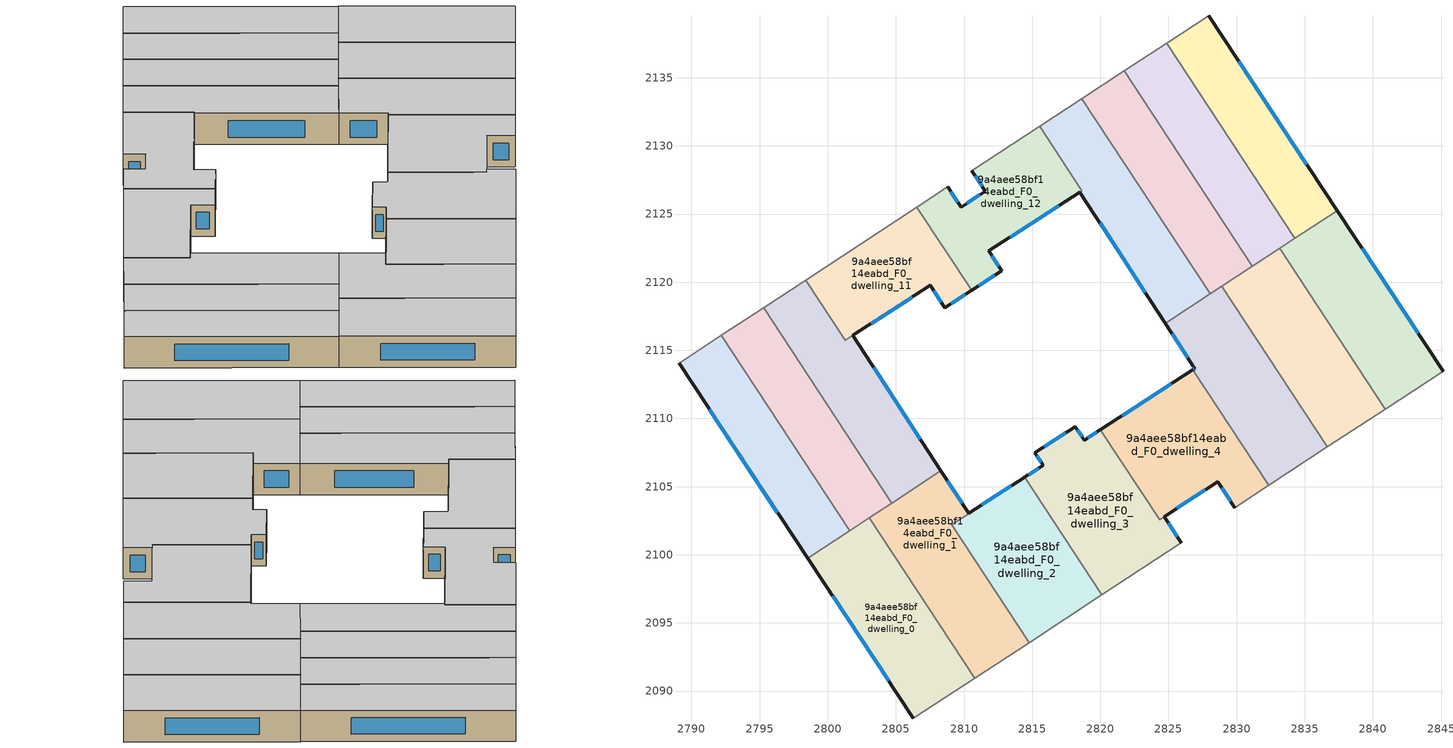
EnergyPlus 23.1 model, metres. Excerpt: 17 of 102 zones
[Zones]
9a4aee58bf14eabd_F0_dwelling_0
 floor ground (EU_floor_Construction): 2803.04,2102.7 2810.77,2090.94 2806.28,2088 2798.53,2099.74 z0
 wall outside (EU_wall_Construction): 2798.53,2099.74 2806.28,2088 z0:3
 wall to 9a4aee58bf14eabd_F0_dwelling_1 (EU_wall_Construction): 2810.77,2090.94 2803.04,2102.7 z0:3
 wall adiabatic (EU_wall_Construction): 2806.28,2088 2810.77,2090.94 z0:3
 wall to 9a4aee58bf14eabd_F0_dwelling_8 (EU_wall_Construction): 2801.61,2101.76 2798.53,2099.74 z0:3
 wall to 9a4aee58bf14eabd_F0_dwelling_9 (EU_wall_Construction): 2803.04,2102.7 2801.61,2101.76 z0:3
 window (EU_Window_Construction): 2800.35,2096.98 2804.46,2090.75 z0.7:2.3
 ceiling to 9a4aee58bf14eabd_F1_dwelling_0 (EU_floor_Construction): 2810.77,2090.94 2803.04,2102.7 2798.53,2099.74 2806.28,2088 z3
9a4aee58bf14eabd_F0_dwelling_1
 floor ground (EU_floor_Construction): 2814.44,2105.68 2809.09,2102.21 2814.77,2093.56 2810.77,2090.94 2803.04,2102.7 2808.3,2106.16 2810.34,2103.03 z0
 wall outside (EU_wall_Construction): 2814.44,2105.68 2810.34,2103.03 2808.3,2106.16 z0:3
 wall to 9a4aee58bf14eabd_F0_dwelling_2 (EU_wall_Construction): 2814.77,2093.56 2809.09,2102.21 2814.44,2105.68 z0:3
 wall adiabatic (EU_wall_Construction): 2810.77,2090.94 2814.77,2093.56 z0:3
 wall to 9a4aee58bf14eabd_F0_dwelling_10 (EU_wall_Construction): 2808.3,2106.16 2804.71,2103.8 z0:3
 wall to 9a4aee58bf14eabd_F0_dwelling_9 (EU_wall_Construction): 2804.71,2103.8 2803.04,2102.7 z0:3
 window (EU_Window_Construction): 2809.86,2103.76 2808.78,2105.42 / 2813.48,2105.06 2811.3,2103.65 z0.7:2.3
 ceiling to 9a4aee58bf14eabd_F1_dwelling_1 (EU_floor_Construction): 2814.77,2093.56 2809.09,2102.21 2814.44,2105.68 2810.34,2103.03 2808.3,2106.16 2803.04,2102.7 2810.77,2090.94 z3
9a4aee58bf14eabd_F0_dwelling_10
 floor ground (EU_floor_Construction): 2801.84,2116.09 2808.3,2106.16 2804.71,2103.8 2795.3,2118.13 2798.4,2120.16 2801.3,2115.75 z0
 wall outside (EU_wall_Construction): 2808.3,2106.16 2801.84,2116.09 z0:3
 wall to 9a4aee58bf14eabd_F0_dwelling_9 (EU_wall_Construction): 2795.3,2118.13 2804.71,2103.8 z0:3
 wall adiabatic (EU_wall_Construction): 2798.4,2120.16 2795.3,2118.13 z0:3
 wall to 9a4aee58bf14eabd_F0_dwelling_11 (EU_wall_Construction): 2801.84,2116.09 2801.3,2115.75 2798.4,2120.16 z0:3
 window (EU_Window_Construction): 2806.79,2108.49 2803.36,2113.76 z0.7:2.3
 ceiling to 9a4aee58bf14eabd_F1_dwelling_10 (EU_floor_Construction): 2808.3,2106.16 2801.84,2116.09 2801.3,2115.75 2798.4,2120.16 2795.3,2118.13 2804.71,2103.8 z3
9a4aee58bf14eabd_F0_dwelling_11
 floor ground (EU_floor_Construction): 2806.55,2125.5 2810.55,2119.4 2808.59,2118.13 2807.52,2119.77 2801.3,2115.75 2798.4,2120.16 z0
 wall outside (EU_wall_Construction): 2801.84,2116.1 2807.52,2119.77 2808.59,2118.13 2810.55,2119.4 z0:3
 wall adiabatic (EU_wall_Construction): 2806.55,2125.5 2798.4,2120.16 z0:3
 wall to 9a4aee58bf14eabd_F0_dwelling_12 (EU_wall_Construction): 2810.55,2119.4 2806.55,2125.5 z0:3
 window (EU_Window_Construction): 2809.05,2118.43 2810.09,2119.1 / 2807.77,2119.38 2808.34,2118.51 / 2803.18,2116.96 2806.19,2118.91 z0.7:2.3
 ceiling to 9a4aee58bf14eabd_F1_dwelling_11 (EU_floor_Construction): 2808.59,2118.13 2810.55,2119.4 2806.55,2125.5 2798.4,2120.16 2801.3,2115.75 2807.52,2119.77 z3
9a4aee58bf14eabd_F0_dwelling_12
 floor ground (EU_floor_Construction): 2815.55,2131.43 2818.65,2126.71 2818.51,2126.61 2811.83,2122.3 2812.78,2120.84 2810.55,2119.4 2806.55,2125.5 2808.81,2126.99 2809.78,2125.52 2811.56,2126.69 2810.58,2128.17 z0
 wall outside (EU_wall_Construction): 2810.55,2119.4 2812.78,2120.84 2811.83,2122.3 2818.51,2126.61 / 2810.58,2128.17 2811.56,2126.69 2809.78,2125.52 2808.81,2126.99 z0:3
 wall adiabatic (EU_wall_Construction): 2808.81,2126.99 2806.55,2125.5 / 2815.55,2131.43 2810.58,2128.17 z0:3
 wall to 9a4aee58bf14eabd_F0_dwelling_13 (EU_wall_Construction): 2818.65,2126.71 2815.55,2131.43 / 2818.51,2126.61 2818.66,2126.71 z0:3
 window (EU_Window_Construction): 2811.08,2119.74 2812.25,2120.5 / 2809.55,2125.86 2809.04,2126.64 / 2811.14,2126.41 2810.2,2125.79 / 2810.81,2127.82 2811.33,2127.03 / 2813.39,2123.31 2816.94,2125.6 / 2812.55,2121.18 2812.05,2121.96 z0.7:2.3
 ceiling to 9a4aee58bf14eabd_F1_dwelling_12 (EU_floor_Construction): 2812.78,2120.84 2811.83,2122.3 2818.51,2126.61 2818.66,2126.71 2815.55,2131.43 2810.58,2128.17 2811.56,2126.69 2809.78,2125.52 2808.81,2126.99 2806.55,2125.5 2810.55,2119.4 z3
9a4aee58bf14eabd_F0_dwelling_13
 floor ground (EU_floor_Construction): 2818.65,2133.46 2828.07,2119.14 2824.97,2117.1 2824.78,2116.98 2818.51,2126.61 2818.66,2126.71 2815.55,2131.43 z0
 wall outside (EU_wall_Construction): 2818.51,2126.61 2824.78,2116.98 z0:3
 wall adiabatic (EU_wall_Construction): 2818.65,2133.46 2815.55,2131.43 z0:3
 wall to 9a4aee58bf14eabd_F0_dwelling_14 (EU_wall_Construction): 2828.07,2119.14 2818.65,2133.46 z0:3
 wall to 9a4aee58bf14eabd_F0_dwelling_5 (EU_wall_Construction): 2824.97,2117.1 2828.07,2119.14 / 2824.78,2116.98 2824.96,2117.1 z0:3
 window (EU_Window_Construction): 2819.98,2124.35 2823.31,2119.24 z0.7:2.3
 ceiling to 9a4aee58bf14eabd_F1_dwelling_13 (EU_floor_Construction): 2828.07,2119.14 2818.65,2133.46 2815.55,2131.43 2818.66,2126.71 2818.51,2126.61 2824.78,2116.98 2824.97,2117.1 z3
9a4aee58bf14eabd_F0_dwelling_14
 floor ground (EU_floor_Construction): 2821.76,2135.5 2831.16,2121.17 2828.07,2119.14 2818.65,2133.46 z0
 wall adiabatic (EU_wall_Construction): 2821.76,2135.5 2818.65,2133.46 z0:3
 wall to 9a4aee58bf14eabd_F0_dwelling_15 (EU_wall_Construction): 2831.16,2121.17 2821.76,2135.5 z0:3
 wall to 9a4aee58bf14eabd_F0_dwelling_6 (EU_wall_Construction): 2828.91,2119.69 2831.16,2121.17 z0:3
 wall to 9a4aee58bf14eabd_F0_dwelling_5 (EU_wall_Construction): 2828.07,2119.14 2828.91,2119.69 z0:3
 ceiling to 9a4aee58bf14eabd_F1_dwelling_14 (EU_floor_Construction): 2831.16,2121.17 2821.76,2135.5 2818.65,2133.46 2828.07,2119.14 z3
9a4aee58bf14eabd_F0_dwelling_15
 floor ground (EU_floor_Construction): 2824.86,2137.53 2834.27,2123.21 2831.16,2121.17 2821.76,2135.5 z0
 wall adiabatic (EU_wall_Construction): 2824.86,2137.53 2821.76,2135.5 z0:3
 wall to 9a4aee58bf14eabd_F0_dwelling_16 (EU_wall_Construction): 2834.27,2123.21 2824.86,2137.53 z0:3
 wall to 9a4aee58bf14eabd_F0_dwelling_7 (EU_wall_Construction): 2833.15,2122.48 2834.27,2123.21 z0:3
 wall to 9a4aee58bf14eabd_F0_dwelling_6 (EU_wall_Construction): 2831.17,2121.17 2833.15,2122.48 z0:3
 ceiling to 9a4aee58bf14eabd_F1_dwelling_15 (EU_floor_Construction): 2834.27,2123.21 2824.86,2137.53 2821.76,2135.5 2831.16,2121.17 z3
9a4aee58bf14eabd_F0_dwelling_16
 floor ground (EU_floor_Construction): 2827.95,2139.56 2837.38,2125.25 2834.27,2123.21 2824.86,2137.53 z0
 wall outside (EU_wall_Construction): 2837.38,2125.25 2827.95,2139.56 z0:3
 wall adiabatic (EU_wall_Construction): 2827.95,2139.56 2824.86,2137.53 z0:3
 wall to 9a4aee58bf14eabd_F0_dwelling_7 (EU_wall_Construction): 2834.27,2123.21 2837.38,2125.25 z0:3
 window (EU_Window_Construction): 2835.16,2128.61 2830.16,2136.2 z0.7:2.3
 ceiling to 9a4aee58bf14eabd_F1_dwelling_16 (EU_floor_Construction): 2837.38,2125.25 2827.95,2139.56 2824.86,2137.53 2834.27,2123.21 z3
9a4aee58bf14eabd_F0_dwelling_2
 floor ground (EU_floor_Construction): 2814.44,2105.68 2820.1,2097.06 2814.77,2093.56 2809.09,2102.21 z0
 wall adiabatic (EU_wall_Construction): 2814.77,2093.56 2820.1,2097.06 z0:3
 wall to 9a4aee58bf14eabd_F0_dwelling_3 (EU_wall_Construction): 2820.1,2097.06 2814.44,2105.68 z0:3
 ceiling to 9a4aee58bf14eabd_F1_dwelling_2 (EU_floor_Construction): 2820.1,2097.06 2814.44,2105.68 2809.09,2102.21 2814.77,2093.56 z3
9a4aee58bf14eabd_F0_dwelling_3
 floor ground (EU_floor_Construction): 2820,2109.18 2824.34,2102.57 2824.69,2102.8 2825.95,2100.89 2820.1,2097.06 2814.43,2105.68 2815.8,2106.57 2815.2,2107.49 2818.16,2109.41 2818.81,2108.42 z0
 wall outside (EU_wall_Construction): 2820,2109.18 2818.81,2108.42 2818.16,2109.41 2815.2,2107.49 2815.8,2106.57 2814.44,2105.68 / 2825.95,2100.89 2824.69,2102.8 z0:3
 wall adiabatic (EU_wall_Construction): 2820.1,2097.06 2825.95,2100.89 z0:3
 wall to 9a4aee58bf14eabd_F0_dwelling_4 (EU_wall_Construction): 2824.69,2102.8 2824.34,2102.57 2820,2109.18 z0:3
 window (EU_Window_Construction): 2815.34,2107.27 2815.66,2106.78 / 2817.46,2108.96 2815.89,2107.94 / 2818.66,2108.65 2818.31,2109.18 / 2819.72,2109 2819.09,2108.6 / 2825.65,2101.34 2824.98,2102.35 / 2815.48,2106.36 2814.76,2105.89 z0.7:2.3
 ceiling to 9a4aee58bf14eabd_F1_dwelling_3 (EU_floor_Construction): 2825.95,2100.89 2824.69,2102.8 2824.34,2102.57 2820,2109.18 2818.81,2108.42 2818.16,2109.41 2815.2,2107.49 2815.8,2106.57 2814.43,2105.68 2820.1,2097.06 z3
9a4aee58bf14eabd_F0_dwelling_4
 floor ground (EU_floor_Construction): 2826.8,2113.57 2832.36,2105.1 2829.86,2103.46 2828.6,2105.37 2824.69,2102.8 2824.34,2102.57 2820,2109.18 z0
 wall outside (EU_wall_Construction): 2826.8,2113.57 2820,2109.18 / 2824.69,2102.8 2828.6,2105.37 2829.86,2103.46 z0:3
 wall to 9a4aee58bf14eabd_F0_dwelling_5 (EU_wall_Construction): 2832.36,2105.1 2826.8,2113.57 z0:3
 wall adiabatic (EU_wall_Construction): 2829.86,2103.46 2832.36,2105.1 z0:3
 window (EU_Window_Construction): 2825.2,2112.54 2821.6,2110.21 / 2828.9,2104.92 2829.56,2103.91 / 2825.61,2103.41 2827.68,2104.77 z0.7:2.3
 ceiling to 9a4aee58bf14eabd_F1_dwelling_4 (EU_floor_Construction): 2832.36,2105.1 2826.8,2113.57 2820,2109.18 2824.34,2102.57 2828.6,2105.37 2829.86,2103.46 z3
9a4aee58bf14eabd_F0_dwelling_5
 floor ground (EU_floor_Construction): 2828.91,2119.69 2836.65,2107.91 2832.36,2105.1 2826.8,2113.57 2826.94,2113.66 2824.78,2116.98 z0
 wall outside (EU_wall_Construction): 2824.78,2116.98 2826.94,2113.66 2826.8,2113.57 z0:3
 wall to 9a4aee58bf14eabd_F0_dwelling_6 (EU_wall_Construction): 2836.65,2107.91 2828.91,2119.69 z0:3
 wall adiabatic (EU_wall_Construction): 2832.36,2105.1 2836.65,2107.91 z0:3
 window (EU_Window_Construction): 2825.29,2116.2 2826.43,2114.44 / 2826.91,2113.64 2826.83,2113.59 z0.7:2.3
 ceiling to 9a4aee58bf14eabd_F1_dwelling_5 (EU_floor_Construction): 2836.65,2107.91 2828.91,2119.69 2824.78,2116.98 2826.94,2113.66 2826.8,2113.57 2832.36,2105.1 z3
9a4aee58bf14eabd_F0_dwelling_6
 floor ground (EU_floor_Construction): 2833.15,2122.48 2840.89,2110.69 2836.65,2107.91 2828.91,2119.69 z0
 wall to 9a4aee58bf14eabd_F0_dwelling_7 (EU_wall_Construction): 2840.89,2110.69 2833.15,2122.48 z0:3
 wall adiabatic (EU_wall_Construction): 2836.65,2107.91 2840.89,2110.69 z0:3
 ceiling to 9a4aee58bf14eabd_F1_dwelling_6 (EU_floor_Construction): 2840.89,2110.69 2833.15,2122.48 2828.91,2119.69 2836.65,2107.91 z3
9a4aee58bf14eabd_F0_dwelling_7
 floor ground (EU_floor_Construction): 2837.38,2125.25 2845.15,2113.48 2840.89,2110.69 2833.15,2122.48 z0
 wall outside (EU_wall_Construction): 2845.15,2113.48 2837.38,2125.25 z0:3
 wall adiabatic (EU_wall_Construction): 2840.89,2110.69 2845.15,2113.48 z0:3
 window (EU_Window_Construction): 2843.32,2116.25 2839.2,2122.49 z0.7:2.3
 ceiling to 9a4aee58bf14eabd_F1_dwelling_7 (EU_floor_Construction): 2845.15,2113.48 2837.38,2125.25 2833.15,2122.48 2840.89,2110.69 z3
9a4aee58bf14eabd_F0_dwelling_8
 floor ground (EU_floor_Construction): 2792.2,2116.09 2801.61,2101.76 2798.53,2099.74 2789.09,2114.05 z0
 wall outside (EU_wall_Construction): 2789.09,2114.05 2798.53,2099.74 z0:3
 wall to 9a4aee58bf14eabd_F0_dwelling_9 (EU_wall_Construction): 2801.61,2101.76 2792.2,2116.09 z0:3
 wall adiabatic (EU_wall_Construction): 2792.2,2116.09 2789.09,2114.05 z0:3
 window (EU_Window_Construction): 2791.3,2110.69 2796.31,2103.1 z0.7:2.3
 ceiling to 9a4aee58bf14eabd_F1_dwelling_8 (EU_floor_Construction): 2801.61,2101.76 2792.2,2116.09 2789.09,2114.05 2798.53,2099.74 z3
9a4aee58bf14eabd_F0_dwelling_9
 floor ground (EU_floor_Construction): 2795.3,2118.13 2804.71,2103.8 2801.61,2101.76 2792.2,2116.09 z0
 wall adiabatic (EU_wall_Construction): 2795.3,2118.13 2792.2,2116.09 z0:3
 ceiling to 9a4aee58bf14eabd_F1_dwelling_9 (EU_floor_Construction): 2804.71,2103.8 2795.3,2118.13 2792.2,2116.09 2801.61,2101.76 z3
[Building]
EU S2 Campaign: North Axis=0; Terrain=City; Solar Distribution=FullExterior
[Site:Location]
Budapest.Ferenc.Liszt.Intl.AP: Latitude=47.437; Longitude=19.256; Time Zone=1; Elevation=185
[SizingPeriod:WeatherFileDays]
AnnualSizingPeriod: Begin Month=1; Begin Day of Month=1; End Month=12; End Day of Month=31; Day of Week for Start Day=Monday; Use Weather File Daylight Saving Period=No; Use Weather File Rain and Snow Indicators=No
[MATERIAL]
EU_InternalMass_Material: Roughness=MediumRough; Thickness=0.1; Conductivity=1; Density=1800; Specific Heat=900; Thermal Absorptance=0.9; Solar Absorptance=0.7; Visible Absorptance=0.7
[MATERIAL:NOMASS] Roughness=MediumRough; Thermal Absorptance=0.9; Solar Absorptance=0.7; Visible Absorptance=0.7
Name | Thermal Resistance
EU_wall_NoMass | 0.832559
EU_floor_NoMass | 0.872794
[WINDOWMATERIAL:SIMPLEGLAZINGSYSTEM]
EU_Window_SimpleGlazing: UFactor=2.79869; Solar Heat Gain Coefficient=0.75; Visible Transmittance=0.75
[CONSTRUCTION]
EU_wall_Construction: EU_wall_NoMass
EU_floor_Construction: EU_floor_NoMass
EU_Window_Construction: EU_Window_SimpleGlazing
EU_InternalMass_Construction: EU_InternalMass_Material
[ZONE] Type=1; Multiplier=1; Ceiling Height=autocalculate; Floor Area=autocalculate; Part of Total Floor Area=Yes
Name | Volume
9a4aee58bf14eabd_F0_dwelling_0 | 227.247
9a4aee58bf14eabd_F0_dwelling_1 | 218.801
9a4aee58bf14eabd_F0_dwelling_10 | 212.561
9a4aee58bf14eabd_F0_dwelling_11 | 168.898
9a4aee58bf14eabd_F0_dwelling_12 | 183.892
9a4aee58bf14eabd_F0_dwelling_13 | 197.55
9a4aee58bf14eabd_F0_dwelling_14 | 190.714
9a4aee58bf14eabd_F0_dwelling_15 | 190.707
9a4aee58bf14eabd_F0_dwelling_16 | 190.731
9a4aee58bf14eabd_F0_dwelling_2 | 197.607
9a4aee58bf14eabd_F0_dwelling_3 | 217.381
9a4aee58bf14eabd_F0_dwelling_4 | 211.727
9a4aee58bf14eabd_F0_dwelling_5 | 214.579
9a4aee58bf14eabd_F0_dwelling_6 | 214.537
9a4aee58bf14eabd_F0_dwelling_7 | 214.594
9a4aee58bf14eabd_F0_dwelling_8 | 190.721
9a4aee58bf14eabd_F0_dwelling_9 | 190.744
[INTERNALMASS] Construction=EU_InternalMass_Construction
Name | Zone or ZoneList | Surface Area
9a4aee58bf14eabd_F0_dwelling_0_EU_InternalMass | 9a4aee58bf14eabd_F0_dwelling_0 | 75.7475
9a4aee58bf14eabd_F0_dwelling_1_EU_InternalMass | 9a4aee58bf14eabd_F0_dwelling_1 | 72.9458
9a4aee58bf14eabd_F0_dwelling_2_EU_InternalMass | 9a4aee58bf14eabd_F0_dwelling_2 | 65.8761
9a4aee58bf14eabd_F0_dwelling_3_EU_InternalMass | 9a4aee58bf14eabd_F0_dwelling_3 | 72.4599
9a4aee58bf14eabd_F0_dwelling_4_EU_InternalMass | 9a4aee58bf14eabd_F0_dwelling_4 | 70.5769
9a4aee58bf14eabd_F0_dwelling_5_EU_InternalMass | 9a4aee58bf14eabd_F0_dwelling_5 | 71.5262
9a4aee58bf14eabd_F0_dwelling_6_EU_InternalMass | 9a4aee58bf14eabd_F0_dwelling_6 | 71.5124
9a4aee58bf14eabd_F0_dwelling_7_EU_InternalMass | 9a4aee58bf14eabd_F0_dwelling_7 | 71.5313
9a4aee58bf14eabd_F0_dwelling_8_EU_InternalMass | 9a4aee58bf14eabd_F0_dwelling_8 | 63.5737
9a4aee58bf14eabd_F0_dwelling_9_EU_InternalMass | 9a4aee58bf14eabd_F0_dwelling_9 | 63.5814
9a4aee58bf14eabd_F0_dwelling_10_EU_InternalMass | 9a4aee58bf14eabd_F0_dwelling_10 | 70.8535
9a4aee58bf14eabd_F0_dwelling_11_EU_InternalMass | 9a4aee58bf14eabd_F0_dwelling_11 | 56.3
9a4aee58bf14eabd_F0_dwelling_12_EU_InternalMass | 9a4aee58bf14eabd_F0_dwelling_12 | 61.2978
9a4aee58bf14eabd_F0_dwelling_13_EU_InternalMass | 9a4aee58bf14eabd_F0_dwelling_13 | 65.8502
9a4aee58bf14eabd_F0_dwelling_14_EU_InternalMass | 9a4aee58bf14eabd_F0_dwelling_14 | 63.5712
9a4aee58bf14eabd_F0_dwelling_15_EU_InternalMass | 9a4aee58bf14eabd_F0_dwelling_15 | 63.5691
9a4aee58bf14eabd_F0_dwelling_16_EU_InternalMass | 9a4aee58bf14eabd_F0_dwelling_16 | 63.577
[OTHEREQUIPMENT] Fuel Type=Electricity; Design Level Calculation Method=Watts/Area; Power per Zone Floor Area=1; Fraction Latent=0; Fraction Radiant=0; Fraction Lost=0; Carbon Dioxide Generation Rate=0; EndUse Subcategory=EU_Step8_InternalGains
Name | Zone or ZoneList or Space or SpaceList | Schedule
EU_Step8_InternalGain_9a4aee58bf14eabd_F0_dwelling_0_f000 | 9a4aee58bf14eabd_F0_dwelling_0 | EU_Step8_GainSchedule_9a4aee58bf14eabd_F0_dwelling_0_f000
EU_Step8_InternalGain_9a4aee58bf14eabd_F0_dwelling_1_f000 | 9a4aee58bf14eabd_F0_dwelling_1 | EU_Step8_GainSchedule_9a4aee58bf14eabd_F0_dwelling_1_f000
EU_Step8_InternalGain_9a4aee58bf14eabd_F0_dwelling_2_f000 | 9a4aee58bf14eabd_F0_dwelling_2 | EU_Step8_GainSchedule_9a4aee58bf14eabd_F0_dwelling_2_f000
EU_Step8_InternalGain_9a4aee58bf14eabd_F0_dwelling_3_f000 | 9a4aee58bf14eabd_F0_dwelling_3 | EU_Step8_GainSchedule_9a4aee58bf14eabd_F0_dwelling_3_f000
EU_Step8_InternalGain_9a4aee58bf14eabd_F0_dwelling_4_f000 | 9a4aee58bf14eabd_F0_dwelling_4 | EU_Step8_GainSchedule_9a4aee58bf14eabd_F0_dwelling_4_f000
EU_Step8_InternalGain_9a4aee58bf14eabd_F0_dwelling_5_f000 | 9a4aee58bf14eabd_F0_dwelling_5 | EU_Step8_GainSchedule_9a4aee58bf14eabd_F0_dwelling_5_f000
EU_Step8_InternalGain_9a4aee58bf14eabd_F0_dwelling_6_f000 | 9a4aee58bf14eabd_F0_dwelling_6 | EU_Step8_GainSchedule_9a4aee58bf14eabd_F0_dwelling_6_f000
EU_Step8_InternalGain_9a4aee58bf14eabd_F0_dwelling_7_f000 | 9a4aee58bf14eabd_F0_dwelling_7 | EU_Step8_GainSchedule_9a4aee58bf14eabd_F0_dwelling_7_f000
EU_Step8_InternalGain_9a4aee58bf14eabd_F0_dwelling_8_f000 | 9a4aee58bf14eabd_F0_dwelling_8 | EU_Step8_GainSchedule_9a4aee58bf14eabd_F0_dwelling_8_f000
EU_Step8_InternalGain_9a4aee58bf14eabd_F0_dwelling_9_f000 | 9a4aee58bf14eabd_F0_dwelling_9 | EU_Step8_GainSchedule_9a4aee58bf14eabd_F0_dwelling_9_f000
EU_Step8_InternalGain_9a4aee58bf14eabd_F0_dwelling_10_f000 | 9a4aee58bf14eabd_F0_dwelling_10 | EU_Step8_GainSchedule_9a4aee58bf14eabd_F0_dwelling_10_f000
EU_Step8_InternalGain_9a4aee58bf14eabd_F0_dwelling_11_f000 | 9a4aee58bf14eabd_F0_dwelling_11 | EU_Step8_GainSchedule_9a4aee58bf14eabd_F0_dwelling_11_f000
EU_Step8_InternalGain_9a4aee58bf14eabd_F0_dwelling_12_f000 | 9a4aee58bf14eabd_F0_dwelling_12 | EU_Step8_GainSchedule_9a4aee58bf14eabd_F0_dwelling_12_f000
EU_Step8_InternalGain_9a4aee58bf14eabd_F0_dwelling_13_f000 | 9a4aee58bf14eabd_F0_dwelling_13 | EU_Step8_GainSchedule_9a4aee58bf14eabd_F0_dwelling_13_f000
EU_Step8_InternalGain_9a4aee58bf14eabd_F0_dwelling_14_f000 | 9a4aee58bf14eabd_F0_dwelling_14 | EU_Step8_GainSchedule_9a4aee58bf14eabd_F0_dwelling_14_f000
EU_Step8_InternalGain_9a4aee58bf14eabd_F0_dwelling_15_f000 | 9a4aee58bf14eabd_F0_dwelling_15 | EU_Step8_GainSchedule_9a4aee58bf14eabd_F0_dwelling_15_f000
EU_Step8_InternalGain_9a4aee58bf14eabd_F0_dwelling_16_f000 | 9a4aee58bf14eabd_F0_dwelling_16 | EU_Step8_GainSchedule_9a4aee58bf14eabd_F0_dwelling_16_f000
[ZONEVENTILATION:DESIGNFLOWRATE] Schedule=EU_AlwaysOn; Design Flow Rate Calculation Method=AirChanges/Hour; Air Changes per Hour=0.475469; Ventilation Type=Natural; Fan Pressure Rise=0; Fan Total Efficiency=1; Constant Term Coefficient=1; Temperature Term Coefficient=0; Velocity Term Coefficient=0; Velocity Squared Term Coefficient=0; Minimum Indoor Temperature=-100; Maximum Indoor Temperature=100; Delta Temperature=-100; Minimum Outdoor Temperature=-100; Maximum Outdoor Temperature=100; Maximum Wind Speed=40
Name | Zone or ZoneList or Space or SpaceList
EU_ConstantAir_9a4aee58bf14eabd_F0_dwelling_0 | 9a4aee58bf14eabd_F0_dwelling_0
EU_ConstantAir_9a4aee58bf14eabd_F0_dwelling_1 | 9a4aee58bf14eabd_F0_dwelling_1
EU_ConstantAir_9a4aee58bf14eabd_F0_dwelling_2 | 9a4aee58bf14eabd_F0_dwelling_2
EU_ConstantAir_9a4aee58bf14eabd_F0_dwelling_3 | 9a4aee58bf14eabd_F0_dwelling_3
EU_ConstantAir_9a4aee58bf14eabd_F0_dwelling_4 | 9a4aee58bf14eabd_F0_dwelling_4
EU_ConstantAir_9a4aee58bf14eabd_F0_dwelling_5 | 9a4aee58bf14eabd_F0_dwelling_5
EU_ConstantAir_9a4aee58bf14eabd_F0_dwelling_6 | 9a4aee58bf14eabd_F0_dwelling_6
EU_ConstantAir_9a4aee58bf14eabd_F0_dwelling_7 | 9a4aee58bf14eabd_F0_dwelling_7
EU_ConstantAir_9a4aee58bf14eabd_F0_dwelling_8 | 9a4aee58bf14eabd_F0_dwelling_8
EU_ConstantAir_9a4aee58bf14eabd_F0_dwelling_9 | 9a4aee58bf14eabd_F0_dwelling_9
EU_ConstantAir_9a4aee58bf14eabd_F0_dwelling_10 | 9a4aee58bf14eabd_F0_dwelling_10
EU_ConstantAir_9a4aee58bf14eabd_F0_dwelling_11 | 9a4aee58bf14eabd_F0_dwelling_11
EU_ConstantAir_9a4aee58bf14eabd_F0_dwelling_12 | 9a4aee58bf14eabd_F0_dwelling_12
EU_ConstantAir_9a4aee58bf14eabd_F0_dwelling_13 | 9a4aee58bf14eabd_F0_dwelling_13
EU_ConstantAir_9a4aee58bf14eabd_F0_dwelling_14 | 9a4aee58bf14eabd_F0_dwelling_14
EU_ConstantAir_9a4aee58bf14eabd_F0_dwelling_15 | 9a4aee58bf14eabd_F0_dwelling_15
EU_ConstantAir_9a4aee58bf14eabd_F0_dwelling_16 | 9a4aee58bf14eabd_F0_dwelling_16
[HVACTEMPLATE:THERMOSTAT] Constant Heating Setpoint=20; Constant Cooling Setpoint=50
EU_HeatOnly_9a4aee58bf14eabd_F0_dwelling_0; EU_HeatOnly_9a4aee58bf14eabd_F0_dwelling_1; EU_HeatOnly_9a4aee58bf14eabd_F0_dwelling_2; EU_HeatOnly_9a4aee58bf14eabd_F0_dwelling_3; EU_HeatOnly_9a4aee58bf14eabd_F0_dwelling_4; EU_HeatOnly_9a4aee58bf14eabd_F0_dwelling_5; EU_HeatOnly_9a4aee58bf14eabd_F0_dwelling_6; EU_HeatOnly_9a4aee58bf14eabd_F0_dwelling_7; EU_HeatOnly_9a4aee58bf14eabd_F0_dwelling_8; EU_HeatOnly_9a4aee58bf14eabd_F0_dwelling_9; EU_HeatOnly_9a4aee58bf14eabd_F0_dwelling_10; EU_HeatOnly_9a4aee58bf14eabd_F0_dwelling_11; EU_HeatOnly_9a4aee58bf14eabd_F0_dwelling_12; EU_HeatOnly_9a4aee58bf14eabd_F0_dwelling_13; EU_HeatOnly_9a4aee58bf14eabd_F0_dwelling_14; EU_HeatOnly_9a4aee58bf14eabd_F0_dwelling_15; EU_HeatOnly_9a4aee58bf14eabd_F0_dwelling_16; EU_HeatOnly_9a4aee58bf14eabd_F1_dwelling_0; EU_HeatOnly_9a4aee58bf14eabd_F1_dwelling_1; EU_HeatOnly_9a4aee58bf14eabd_F1_dwelling_2; EU_HeatOnly_9a4aee58bf14eabd_F1_dwelling_3; EU_HeatOnly_9a4aee58bf14eabd_F1_dwelling_4; EU_HeatOnly_9a4aee58bf14eabd_F1_dwelling_5; EU_HeatOnly_9a4aee58bf14eabd_F1_dwelling_6; EU_HeatOnly_9a4aee58bf14eabd_F1_dwelling_7; EU_HeatOnly_9a4aee58bf14eabd_F1_dwelling_8; EU_HeatOnly_9a4aee58bf14eabd_F1_dwelling_9; EU_HeatOnly_9a4aee58bf14eabd_F1_dwelling_10; EU_HeatOnly_9a4aee58bf14eabd_F1_dwelling_11; EU_HeatOnly_9a4aee58bf14eabd_F1_dwelling_12; EU_HeatOnly_9a4aee58bf14eabd_F1_dwelling_13; EU_HeatOnly_9a4aee58bf14eabd_F1_dwelling_14; EU_HeatOnly_9a4aee58bf14eabd_F1_dwelling_15; EU_HeatOnly_9a4aee58bf14eabd_F1_dwelling_16; EU_HeatOnly_9a4aee58bf14eabd_F2_dwelling_0; EU_HeatOnly_9a4aee58bf14eabd_F2_dwelling_1; EU_HeatOnly_9a4aee58bf14eabd_F2_dwelling_2; EU_HeatOnly_9a4aee58bf14eabd_F2_dwelling_3; EU_HeatOnly_9a4aee58bf14eabd_F2_dwelling_4; EU_HeatOnly_9a4aee58bf14eabd_F2_dwelling_5; EU_HeatOnly_9a4aee58bf14eabd_F2_dwelling_6; EU_HeatOnly_9a4aee58bf14eabd_F2_dwelling_7; EU_HeatOnly_9a4aee58bf14eabd_F2_dwelling_8; EU_HeatOnly_9a4aee58bf14eabd_F2_dwelling_9; EU_HeatOnly_9a4aee58bf14eabd_F2_dwelling_10; EU_HeatOnly_9a4aee58bf14eabd_F2_dwelling_11; EU_HeatOnly_9a4aee58bf14eabd_F2_dwelling_12; EU_HeatOnly_9a4aee58bf14eabd_F2_dwelling_13; EU_HeatOnly_9a4aee58bf14eabd_F2_dwelling_14; EU_HeatOnly_9a4aee58bf14eabd_F2_dwelling_15; EU_HeatOnly_9a4aee58bf14eabd_F2_dwelling_16; EU_HeatOnly_9a4aee58bf14eabd_F3_dwelling_0; EU_HeatOnly_9a4aee58bf14eabd_F3_dwelling_1; EU_HeatOnly_9a4aee58bf14eabd_F3_dwelling_2; EU_HeatOnly_9a4aee58bf14eabd_F3_dwelling_3; EU_HeatOnly_9a4aee58bf14eabd_F3_dwelling_4; EU_HeatOnly_9a4aee58bf14eabd_F3_dwelling_5; EU_HeatOnly_9a4aee58bf14eabd_F3_dwelling_6; EU_HeatOnly_9a4aee58bf14eabd_F3_dwelling_7; EU_HeatOnly_9a4aee58bf14eabd_F3_dwelling_8; EU_HeatOnly_9a4aee58bf14eabd_F3_dwelling_9; EU_HeatOnly_9a4aee58bf14eabd_F3_dwelling_10; EU_HeatOnly_9a4aee58bf14eabd_F3_dwelling_11; EU_HeatOnly_9a4aee58bf14eabd_F3_dwelling_12; EU_HeatOnly_9a4aee58bf14eabd_F3_dwelling_13; EU_HeatOnly_9a4aee58bf14eabd_F3_dwelling_14; EU_HeatOnly_9a4aee58bf14eabd_F3_dwelling_15; EU_HeatOnly_9a4aee58bf14eabd_F3_dwelling_16; EU_HeatOnly_9a4aee58bf14eabd_F4_dwelling_0; EU_HeatOnly_9a4aee58bf14eabd_F4_dwelling_1; EU_HeatOnly_9a4aee58bf14eabd_F4_dwelling_2; EU_HeatOnly_9a4aee58bf14eabd_F4_dwelling_3; EU_HeatOnly_9a4aee58bf14eabd_F4_dwelling_4; EU_HeatOnly_9a4aee58bf14eabd_F4_dwelling_5; EU_HeatOnly_9a4aee58bf14eabd_F4_dwelling_6; EU_HeatOnly_9a4aee58bf14eabd_F4_dwelling_7; EU_HeatOnly_9a4aee58bf14eabd_F4_dwelling_8; EU_HeatOnly_9a4aee58bf14eabd_F4_dwelling_9; EU_HeatOnly_9a4aee58bf14eabd_F4_dwelling_10; EU_HeatOnly_9a4aee58bf14eabd_F4_dwelling_11; EU_HeatOnly_9a4aee58bf14eabd_F4_dwelling_12; EU_HeatOnly_9a4aee58bf14eabd_F4_dwelling_13; EU_HeatOnly_9a4aee58bf14eabd_F4_dwelling_14; EU_HeatOnly_9a4aee58bf14eabd_F4_dwelling_15; EU_HeatOnly_9a4aee58bf14eabd_F4_dwelling_16; EU_HeatOnly_9a4aee58bf14eabd_F5_dwelling_0; EU_HeatOnly_9a4aee58bf14eabd_F5_dwelling_1; EU_HeatOnly_9a4aee58bf14eabd_F5_dwelling_2; EU_HeatOnly_9a4aee58bf14eabd_F5_dwelling_3; EU_HeatOnly_9a4aee58bf14eabd_F5_dwelling_4; EU_HeatOnly_9a4aee58bf14eabd_F5_dwelling_5; EU_HeatOnly_9a4aee58bf14eabd_F5_dwelling_6; EU_HeatOnly_9a4aee58bf14eabd_F5_dwelling_7; EU_HeatOnly_9a4aee58bf14eabd_F5_dwelling_8; EU_HeatOnly_9a4aee58bf14eabd_F5_dwelling_9; EU_HeatOnly_9a4aee58bf14eabd_F5_dwelling_10; EU_HeatOnly_9a4aee58bf14eabd_F5_dwelling_11; EU_HeatOnly_9a4aee58bf14eabd_F5_dwelling_12; EU_HeatOnly_9a4aee58bf14eabd_F5_dwelling_13; EU_HeatOnly_9a4aee58bf14eabd_F5_dwelling_14; EU_HeatOnly_9a4aee58bf14eabd_F5_dwelling_15; EU_HeatOnly_9a4aee58bf14eabd_F5_dwelling_16
[HVACTEMPLATE:ZONE:IDEALLOADSAIRSYSTEM] System Availability Schedule=EU_AlwaysOn; Maximum Heating Supply Air Temperature=50; Minimum Cooling Supply Air Temperature=13; Maximum Heating Supply Air Humidity Ratio=0.0156; Minimum Cooling Supply Air Humidity Ratio=0.0077; Heating Limit=NoLimit; Cooling Limit=NoLimit; Heating Availability Schedule=EU_AlwaysOn; Cooling Availability Schedule=EU_CoolingOff; Dehumidification Control Type=ConstantSensibleHeatRatio; Cooling Sensible Heat Ratio=0.7; Dehumidification Setpoint=60; Humidification Control Type=None; Humidification Setpoint=30; Outdoor Air Method=None; Outdoor Air Flow Rate per Person=0.00944; Outdoor Air Flow Rate per Zone Floor Area=0; Outdoor Air Flow Rate per Zone=0; Demand Controlled Ventilation Type=None; Outdoor Air Economizer Type=NoEconomizer; Heat Recovery Type=None; Sensible Heat Recovery Effectiveness=0.7; Latent Heat Recovery Effectiveness=0.65
Name | Template Thermostat
9a4aee58bf14eabd_F0_dwelling_0 | EU_HeatOnly_9a4aee58bf14eabd_F0_dwelling_0
9a4aee58bf14eabd_F0_dwelling_1 | EU_HeatOnly_9a4aee58bf14eabd_F0_dwelling_1
9a4aee58bf14eabd_F0_dwelling_2 | EU_HeatOnly_9a4aee58bf14eabd_F0_dwelling_2
9a4aee58bf14eabd_F0_dwelling_3 | EU_HeatOnly_9a4aee58bf14eabd_F0_dwelling_3
9a4aee58bf14eabd_F0_dwelling_4 | EU_HeatOnly_9a4aee58bf14eabd_F0_dwelling_4
9a4aee58bf14eabd_F0_dwelling_5 | EU_HeatOnly_9a4aee58bf14eabd_F0_dwelling_5
9a4aee58bf14eabd_F0_dwelling_6 | EU_HeatOnly_9a4aee58bf14eabd_F0_dwelling_6
9a4aee58bf14eabd_F0_dwelling_7 | EU_HeatOnly_9a4aee58bf14eabd_F0_dwelling_7
9a4aee58bf14eabd_F0_dwelling_8 | EU_HeatOnly_9a4aee58bf14eabd_F0_dwelling_8
9a4aee58bf14eabd_F0_dwelling_9 | EU_HeatOnly_9a4aee58bf14eabd_F0_dwelling_9
9a4aee58bf14eabd_F0_dwelling_10 | EU_HeatOnly_9a4aee58bf14eabd_F0_dwelling_10
9a4aee58bf14eabd_F0_dwelling_11 | EU_HeatOnly_9a4aee58bf14eabd_F0_dwelling_11
9a4aee58bf14eabd_F0_dwelling_12 | EU_HeatOnly_9a4aee58bf14eabd_F0_dwelling_12
9a4aee58bf14eabd_F0_dwelling_13 | EU_HeatOnly_9a4aee58bf14eabd_F0_dwelling_13
9a4aee58bf14eabd_F0_dwelling_14 | EU_HeatOnly_9a4aee58bf14eabd_F0_dwelling_14
9a4aee58bf14eabd_F0_dwelling_15 | EU_HeatOnly_9a4aee58bf14eabd_F0_dwelling_15
9a4aee58bf14eabd_F0_dwelling_16 | EU_HeatOnly_9a4aee58bf14eabd_F0_dwelling_16
[SIZING:ZONE] Zone Cooling Design Supply Air Temperature Input Method=SupplyAirTemperature; Zone Cooling Design Supply Air Temperature=13; Zone Heating Design Supply Air Temperature Input Method=SupplyAirTemperature; Zone Heating Design Supply Air Temperature=50; Zone Cooling Design Supply Air Humidity Ratio=0.008; Zone Heating Design Supply Air Humidity Ratio=0.008; Cooling Design Air Flow Method=DesignDay; Cooling Design Air Flow Rate=0; Cooling Minimum Air Flow per Zone Floor Area=0.000762; Cooling Minimum Air Flow=0; Cooling Minimum Air Flow Fraction=0.2; Heating Design Air Flow Method=DesignDay; Heating Design Air Flow Rate=0; Heating Maximum Air Flow per Zone Floor Area=0.002032; Heating Maximum Air Flow=0.141576; Heating Maximum Air Flow Fraction=0.3; Account for Dedicated Outdoor Air System=No; Dedicated Outdoor Air System Control Strategy=NeutralSupplyAir; Dedicated Outdoor Air Low Setpoint Temperature for Design=autosize; Dedicated Outdoor Air High Setpoint Temperature for Design=autosize; Zone Load Sizing Method=Sensible Load Only No Latent Load; Zone Latent Cooling Design Supply Air Humidity Ratio Input Method=HumidityRatioDifference; Zone Cooling Design Supply Air Humidity Ratio Difference=0.005; Zone Latent Heating Design Supply Air Humidity Ratio Input Method=HumidityRatioDifference; Zone Humidification Design Supply Air Humidity Ratio Difference=0.005
9a4aee58bf14eabd_F0_dwelling_0; 9a4aee58bf14eabd_F0_dwelling_1; 9a4aee58bf14eabd_F0_dwelling_2; 9a4aee58bf14eabd_F0_dwelling_3; 9a4aee58bf14eabd_F0_dwelling_4; 9a4aee58bf14eabd_F0_dwelling_5; 9a4aee58bf14eabd_F0_dwelling_6; 9a4aee58bf14eabd_F0_dwelling_7; 9a4aee58bf14eabd_F0_dwelling_8; 9a4aee58bf14eabd_F0_dwelling_9; 9a4aee58bf14eabd_F0_dwelling_10; 9a4aee58bf14eabd_F0_dwelling_11; 9a4aee58bf14eabd_F0_dwelling_12; 9a4aee58bf14eabd_F0_dwelling_13; 9a4aee58bf14eabd_F0_dwelling_14; 9a4aee58bf14eabd_F0_dwelling_15; 9a4aee58bf14eabd_F0_dwelling_16
[SCHEDULE:CONSTANT]
Name | Hourly Value
EU_AlwaysOn | 1
EU_CoolingOff | 0
[SCHEDULE:FILE] Column Number=1; Rows to Skip at Top=0; Number of Hours of Data=8760; Column Separator=Comma; Interpolate to Timestep=No; Minutes per Item=60; Adjust Schedule for Daylight Savings=Yes
Name | File
EU_Step8_GainSchedule_9a4aee58bf14eabd_F0_dwelling_0_f000 | ../../schedules/9a4aee58bf14eabd/9a4aee58bf14eabd_F0_dwelling_0_f000_gain.csv
EU_Step8_GainSchedule_9a4aee58bf14eabd_F0_dwelling_1_f000 | ../../schedules/9a4aee58bf14eabd/9a4aee58bf14eabd_F0_dwelling_1_f000_gain.csv
EU_Step8_GainSchedule_9a4aee58bf14eabd_F0_dwelling_2_f000 | ../../schedules/9a4aee58bf14eabd/9a4aee58bf14eabd_F0_dwelling_2_f000_gain.csv
EU_Step8_GainSchedule_9a4aee58bf14eabd_F0_dwelling_3_f000 | ../../schedules/9a4aee58bf14eabd/9a4aee58bf14eabd_F0_dwelling_3_f000_gain.csv
EU_Step8_GainSchedule_9a4aee58bf14eabd_F0_dwelling_4_f000 | ../../schedules/9a4aee58bf14eabd/9a4aee58bf14eabd_F0_dwelling_4_f000_gain.csv
EU_Step8_GainSchedule_9a4aee58bf14eabd_F0_dwelling_5_f000 | ../../schedules/9a4aee58bf14eabd/9a4aee58bf14eabd_F0_dwelling_5_f000_gain.csv
EU_Step8_GainSchedule_9a4aee58bf14eabd_F0_dwelling_6_f000 | ../../schedules/9a4aee58bf14eabd/9a4aee58bf14eabd_F0_dwelling_6_f000_gain.csv
EU_Step8_GainSchedule_9a4aee58bf14eabd_F0_dwelling_7_f000 | ../../schedules/9a4aee58bf14eabd/9a4aee58bf14eabd_F0_dwelling_7_f000_gain.csv
EU_Step8_GainSchedule_9a4aee58bf14eabd_F0_dwelling_8_f000 | ../../schedules/9a4aee58bf14eabd/9a4aee58bf14eabd_F0_dwelling_8_f000_gain.csv
EU_Step8_GainSchedule_9a4aee58bf14eabd_F0_dwelling_9_f000 | ../../schedules/9a4aee58bf14eabd/9a4aee58bf14eabd_F0_dwelling_9_f000_gain.csv
EU_Step8_GainSchedule_9a4aee58bf14eabd_F0_dwelling_10_f000 | ../../schedules/9a4aee58bf14eabd/9a4aee58bf14eabd_F0_dwelling_10_f000_gain.csv
EU_Step8_GainSchedule_9a4aee58bf14eabd_F0_dwelling_11_f000 | ../../schedules/9a4aee58bf14eabd/9a4aee58bf14eabd_F0_dwelling_11_f000_gain.csv
EU_Step8_GainSchedule_9a4aee58bf14eabd_F0_dwelling_12_f000 | ../../schedules/9a4aee58bf14eabd/9a4aee58bf14eabd_F0_dwelling_12_f000_gain.csv
EU_Step8_GainSchedule_9a4aee58bf14eabd_F0_dwelling_13_f000 | ../../schedules/9a4aee58bf14eabd/9a4aee58bf14eabd_F0_dwelling_13_f000_gain.csv
EU_Step8_GainSchedule_9a4aee58bf14eabd_F0_dwelling_14_f000 | ../../schedules/9a4aee58bf14eabd/9a4aee58bf14eabd_F0_dwelling_14_f000_gain.csv
EU_Step8_GainSchedule_9a4aee58bf14eabd_F0_dwelling_15_f000 | ../../schedules/9a4aee58bf14eabd/9a4aee58bf14eabd_F0_dwelling_15_f000_gain.csv
EU_Step8_GainSchedule_9a4aee58bf14eabd_F0_dwelling_16_f000 | ../../schedules/9a4aee58bf14eabd/9a4aee58bf14eabd_F0_dwelling_16_f000_gain.csv
